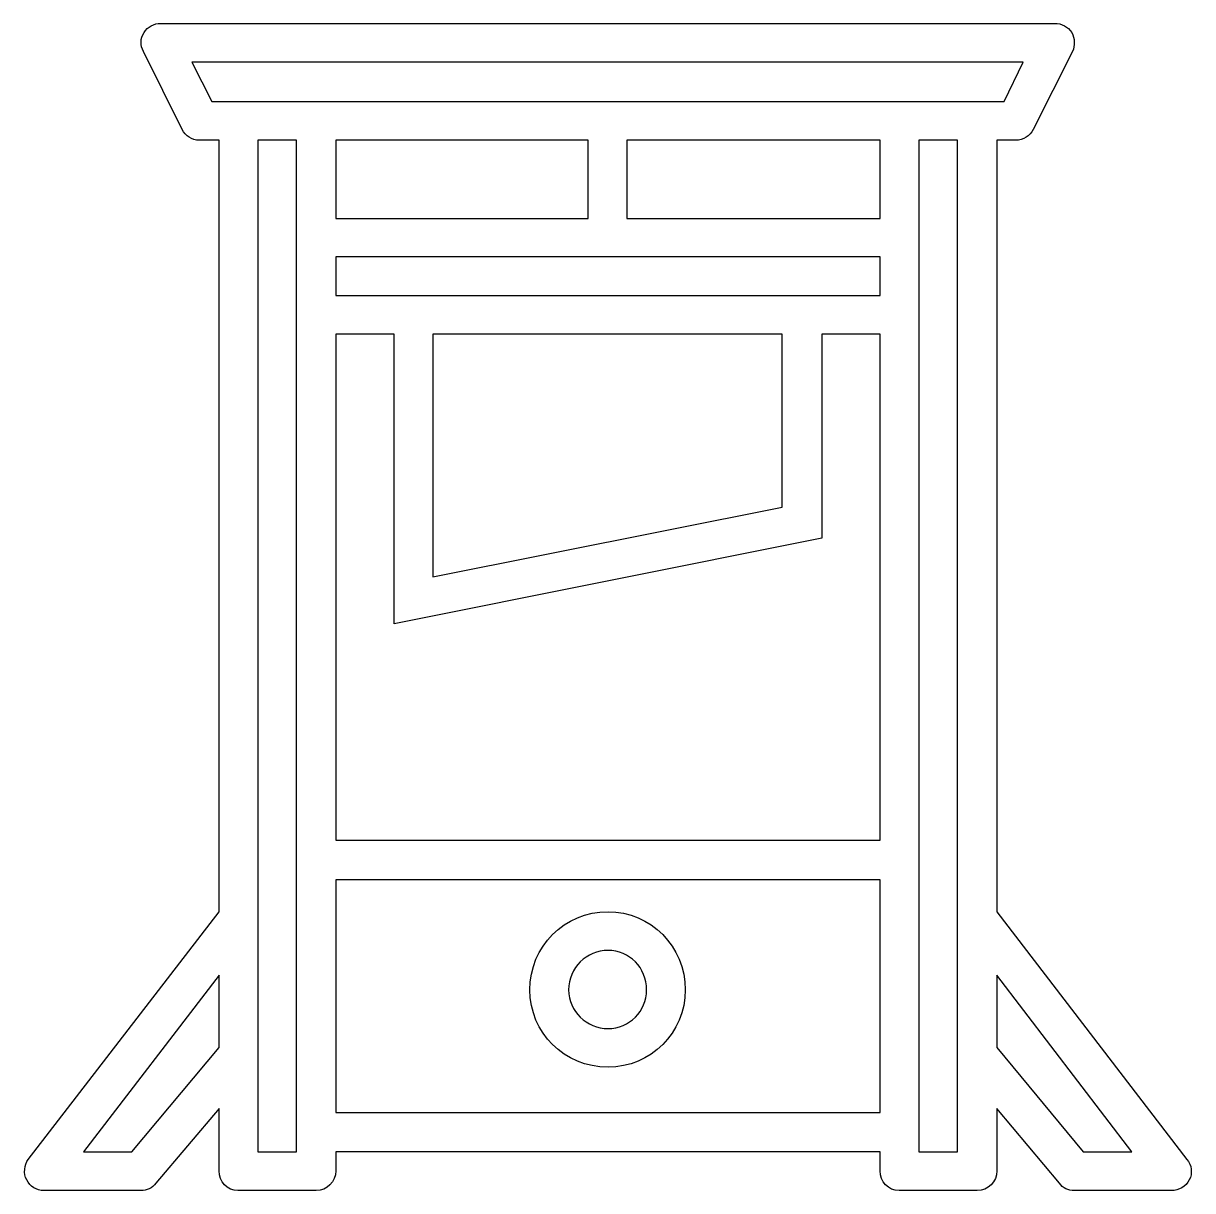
# Model space of a CAD drawing. Header units: centimetres. Extents: x -10.5 to 10.5, y -10.5 to 10.5.
import ezdxf

# ---------------------------------------------------------------- set-up
doc = ezdxf.new("R2010")
doc.units = ezdxf.units.CM
doc.header["$MEASUREMENT"] = 0
doc.layers.add('Layer 1', color=7, linetype='Continuous')

msp = doc.modelspace()

# ---------------------------------------------------------------- linework, layer by layer
at = {"layer": 'Layer 1'}
for points, knots in [([(10.38803, -9.90804), (10.38803, -9.90804), (6.97967, -5.46677), (6.97967, -5.46677), (6.97967, -5.46677), (6.97967, -5.46677), (6.97967, 8.37332), (6.97967, 8.37332), (6.97967, 8.37332), (6.97967, 8.37332), (7.31908, 8.37332), (7.31908, 8.37332), (7.31908, 8.37332), (7.45177, 8.37332), (7.56985, 8.44738), (7.62888, 8.56535), (7.62888, 8.56535), (7.62888, 8.56535), (8.33714, 9.96706), (8.33714, 9.96706), (8.33714, 9.96706), (8.38138, 10.07033), (8.38138, 10.2032), (8.32232, 10.30649), (8.32232, 10.30649), (8.24848, 10.40974), (8.14521, 10.46877), (8.01252, 10.46877), (8.01252, 10.46877), (8.01252, 10.46877), (-8.02639, 10.46877), (-8.02639, 10.46877), (-8.02639, 10.46877), (-8.14426, 10.46877), (-8.26235, 10.40974), (-8.32137, 10.30647), (-8.32137, 10.30647), (-8.395, 10.2032), (-8.395, 10.0703), (-8.33619, 9.96704), (-8.33619, 9.96704), (-8.33619, 9.96704), (-7.64253, 8.56536), (-7.64253, 8.56536), (-7.64253, 8.56536), (-7.58369, 8.44738), (-7.4656, 8.37333), (-7.33273, 8.37333), (-7.33273, 8.37333), (-7.33273, 8.37333), (-6.97872, 8.37332), (-6.97872, 8.37332), (-6.97872, 8.37332), (-6.97872, 8.37332), (-6.97872, -5.46674), (-6.97872, -5.46674), (-6.97872, -5.46674), (-6.97872, -5.46674), (-10.40192, -9.90804), (-10.40192, -9.90804), (-10.40192, -9.90804), (-10.47558, -10.01128), (-10.49037, -10.15897), (-10.43134, -10.27705), (-10.43134, -10.27705), (-10.37231, -10.39513), (-10.25423, -10.46877), (-10.12154, -10.46877), (-10.12154, -10.46877), (-10.12154, -10.46877), (-8.38043, -10.46877), (-8.38043, -10.46877), (-8.38043, -10.46877), (-8.27716, -10.46877), (-8.1739, -10.42437), (-8.11487, -10.33592), (-8.11487, -10.33592), (-8.11487, -10.33592), (-6.97875, -8.99348), (-6.97875, -8.99348), (-6.97875, -8.99348), (-6.97875, -8.99348), (-6.97875, -10.1146), (-6.97875, -10.1146), (-6.97875, -10.1146), (-6.97875, -10.30632), (-6.83124, -10.4688), (-6.63932, -10.4688), (-6.63932, -10.4688), (-6.63932, -10.4688), (-5.2376, -10.46879), (-5.2376, -10.46879), (-5.2376, -10.46879), (-5.04567, -10.46879), (-4.88338, -10.30631), (-4.88338, -10.11459), (-4.88338, -10.11459), (-4.88338, -10.11459), (-4.88338, -9.77518), (-4.88338, -9.77518), (-4.88338, -9.77518), (-4.88338, -9.77518), (4.88433, -9.77519), (4.88433, -9.77519), (4.88433, -9.77519), (4.88433, -9.77519), (4.88433, -10.1146), (4.88433, -10.1146), (4.88433, -10.1146), (4.88433, -10.30632), (5.03202, -10.4688), (5.22374, -10.4688), (5.22374, -10.4688), (5.22374, -10.4688), (6.62544, -10.46879), (6.62544, -10.46879), (6.62544, -10.46879), (6.81737, -10.46879), (6.97969, -10.30631), (6.97969, -10.11459), (6.97969, -10.11459), (6.97969, -10.11459), (6.97969, -8.99347), (6.97969, -8.99347), (6.97969, -8.99347), (6.97969, -8.99347), (8.10099, -10.33591), (8.10099, -10.33591), (8.10099, -10.33591), (8.16002, -10.42439), (8.26331, -10.46876), (8.36658, -10.46876), (8.36658, -10.46876), (8.36658, -10.46876), (10.10771, -10.46877), (10.10771, -10.46877), (10.10771, -10.46877), (10.24058, -10.46877), (10.37348, -10.39514), (10.43233, -10.27705), (10.43233, -10.27705), (10.49132, -10.15897), (10.47672, -10.01128), (10.38803, -9.90804)], [0, 0, 0, 0, 0.02702703, 0.02702703, 0.02702703, 0.02702703, 0.05405405, 0.05405405, 0.05405405, 0.05405405, 0.08108108, 0.08108108, 0.08108108, 0.08108108, 0.10810811, 0.10810811, 0.10810811, 0.10810811, 0.13513514, 0.13513514, 0.13513514, 0.13513514, 0.16216216, 0.16216216, 0.16216216, 0.16216216, 0.18918919, 0.18918919, 0.18918919, 0.18918919, 0.21621622, 0.21621622, 0.21621622, 0.21621622, 0.24324324, 0.24324324, 0.24324324, 0.24324324, 0.27027027, 0.27027027, 0.27027027, 0.27027027, 0.2972973, 0.2972973, 0.2972973, 0.2972973, 0.32432432, 0.32432432, 0.32432432, 0.32432432, 0.35135135, 0.35135135, 0.35135135, 0.35135135, 0.37837838, 0.37837838, 0.37837838, 0.37837838, 0.40540541, 0.40540541, 0.40540541, 0.40540541, 0.43243243, 0.43243243, 0.43243243, 0.43243243, 0.45945946, 0.45945946, 0.45945946, 0.45945946, 0.48648649, 0.48648649, 0.48648649, 0.48648649, 0.51351351, 0.51351351, 0.51351351, 0.51351351, 0.54054054, 0.54054054, 0.54054054, 0.54054054, 0.56756757, 0.56756757, 0.56756757, 0.56756757, 0.59459459, 0.59459459, 0.59459459, 0.59459459, 0.62162162, 0.62162162, 0.62162162, 0.62162162, 0.64864865, 0.64864865, 0.64864865, 0.64864865, 0.67567568, 0.67567568, 0.67567568, 0.67567568, 0.7027027, 0.7027027, 0.7027027, 0.7027027, 0.72972973, 0.72972973, 0.72972973, 0.72972973, 0.75675676, 0.75675676, 0.75675676, 0.75675676, 0.78378378, 0.78378378, 0.78378378, 0.78378378, 0.81081081, 0.81081081, 0.81081081, 0.81081081, 0.83783784, 0.83783784, 0.83783784, 0.83783784, 0.86486486, 0.86486486, 0.86486486, 0.86486486, 0.89189189, 0.89189189, 0.89189189, 0.89189189, 0.91891892, 0.91891892, 0.91891892, 0.91891892, 0.94594595, 0.94594595, 0.94594595, 0.94594595, 1, 1, 1, 1]), ([(-7.46563, 9.77511), (-7.46563, 9.77511), (7.45176, 9.77511), (7.45176, 9.77511), (7.45176, 9.77511), (7.45176, 9.77511), (7.11256, 9.06706), (7.11256, 9.06706), (7.11256, 9.06706), (7.11256, 9.06706), (6.62544, 9.06706), (6.62544, 9.06706), (6.62544, 9.06706), (6.62544, 9.06706), (5.22373, 9.06706), (5.22373, 9.06706), (5.22373, 9.06706), (5.22373, 9.06706), (-5.2376, 9.06706), (-5.2376, 9.06706), (-5.2376, 9.06706), (-5.2376, 9.06706), (-6.63931, 9.06706), (-6.63931, 9.06706), (-6.63931, 9.06706), (-6.63931, 9.06706), (-7.11143, 9.06706), (-7.11143, 9.06706), (-7.11143, 9.06706), (-7.11143, 9.06706), (-7.46563, 9.77511), (-7.46563, 9.77511)], [0, 0, 0, 0, 0.11111111, 0.11111111, 0.11111111, 0.11111111, 0.22222222, 0.22222222, 0.22222222, 0.22222222, 0.33333333, 0.33333333, 0.33333333, 0.33333333, 0.44444444, 0.44444444, 0.44444444, 0.44444444, 0.55555556, 0.55555556, 0.55555556, 0.55555556, 0.66666667, 0.66666667, 0.66666667, 0.66666667, 0.77777778, 0.77777778, 0.77777778, 0.77777778, 1, 1, 1, 1]), ([(-5.59164, -9.77516), (-5.59164, -9.77516), (-6.2853, -9.77516), (-6.2853, -9.77516), (-6.2853, -9.77516), (-6.2853, -9.77516), (-6.2853, 8.37332), (-6.2853, 8.37332), (-6.2853, 8.37332), (-6.2853, 8.37332), (-5.59164, 8.37332), (-5.59164, 8.37332), (-5.59164, 8.37332), (-5.59164, 8.37332), (-5.59164, 6.6322), (-5.59164, 6.6322), (-5.59164, 6.6322), (-5.59164, 6.6322), (-5.59164, 5.23049), (-5.59164, 5.23049), (-5.59164, 5.23049), (-5.59164, 5.23049), (-5.59164, -9.77516), (-5.59164, -9.77516)], [0, 0, 0, 0, 0.14285714, 0.14285714, 0.14285714, 0.14285714, 0.28571429, 0.28571429, 0.28571429, 0.28571429, 0.42857143, 0.42857143, 0.42857143, 0.42857143, 0.57142857, 0.57142857, 0.57142857, 0.57142857, 0.71428571, 0.71428571, 0.71428571, 0.71428571, 1, 1, 1, 1]), ([(-0.35366, 8.37332), (-0.35366, 8.37332), (-0.35366, 6.97161), (-0.35366, 6.97161), (-0.35366, 6.97161), (-0.35366, 6.97161), (-4.88337, 6.97161), (-4.88337, 6.97161), (-4.88337, 6.97161), (-4.88337, 6.97161), (-4.88337, 8.37332), (-4.88337, 8.37332), (-4.88337, 8.37332), (-4.88337, 8.37332), (-0.35366, 8.37332), (-0.35366, 8.37332)], [0, 0, 0, 0, 0.2, 0.2, 0.2, 0.2, 0.4, 0.4, 0.4, 0.4, 0.6, 0.6, 0.6, 0.6, 1, 1, 1, 1]), ([(4.88433, 6.97161), (4.88433, 6.97161), (0.33979, 6.97161), (0.33979, 6.97161), (0.33979, 6.97161), (0.33979, 6.97161), (0.33979, 8.37332), (0.33979, 8.37332), (0.33979, 8.37332), (0.33979, 8.37332), (4.88433, 8.37332), (4.88433, 8.37332), (4.88433, 8.37332), (4.88433, 8.37332), (4.88433, 6.97161), (4.88433, 6.97161)], [0, 0, 0, 0, 0.2, 0.2, 0.2, 0.2, 0.4, 0.4, 0.4, 0.4, 0.6, 0.6, 0.6, 0.6, 1, 1, 1, 1]), ([(6.27141, -9.77516), (6.27141, -9.77516), (5.57796, -9.77516), (5.57796, -9.77516), (5.57796, -9.77516), (5.57796, -9.77516), (5.57796, 5.2305), (5.57796, 5.2305), (5.57796, 5.2305), (5.57796, 5.2305), (5.57796, 6.63221), (5.57796, 6.63221), (5.57796, 6.63221), (5.57796, 6.63221), (5.57796, 8.37332), (5.57796, 8.37332), (5.57796, 8.37332), (5.57796, 8.37332), (6.27141, 8.37332), (6.27141, 8.37332), (6.27141, 8.37332), (6.27141, 8.37332), (6.27141, -9.77516), (6.27141, -9.77516)], [0, 0, 0, 0, 0.14285714, 0.14285714, 0.14285714, 0.14285714, 0.28571429, 0.28571429, 0.28571429, 0.28571429, 0.42857143, 0.42857143, 0.42857143, 0.42857143, 0.57142857, 0.57142857, 0.57142857, 0.57142857, 0.71428571, 0.71428571, 0.71428571, 0.71428571, 1, 1, 1, 1]), ([(4.88433, 5.58472), (4.88433, 5.58472), (3.83684, 5.58472), (3.83684, 5.58472), (3.83684, 5.58472), (3.83684, 5.58472), (-3.83589, 5.58472), (-3.83589, 5.58472), (-3.83589, 5.58472), (-3.83589, 5.58472), (-4.88337, 5.58472), (-4.88337, 5.58472), (-4.88337, 5.58472), (-4.88337, 5.58472), (-4.88337, 6.27835), (-4.88337, 6.27835), (-4.88337, 6.27835), (-4.88337, 6.27835), (4.88433, 6.27835), (4.88433, 6.27835), (4.88433, 6.27835), (4.88433, 6.27835), (4.88433, 5.58472), (4.88433, 5.58472)], [0, 0, 0, 0, 0.14285714, 0.14285714, 0.14285714, 0.14285714, 0.28571429, 0.28571429, 0.28571429, 0.28571429, 0.42857143, 0.42857143, 0.42857143, 0.42857143, 0.57142857, 0.57142857, 0.57142857, 0.57142857, 0.71428571, 0.71428571, 0.71428571, 0.71428571, 1, 1, 1, 1]), ([(-4.88337, 4.89148), (-4.88337, 4.89148), (-3.83589, 4.89148), (-3.83589, 4.89148), (-3.83589, 4.89148), (-3.83589, 4.89148), (-3.83589, -0.30268), (-3.83589, -0.30268), (-3.83589, -0.30268), (-3.83589, -0.30268), (3.83684, 1.23193), (3.83684, 1.23193), (3.83684, 1.23193), (3.83684, 1.23193), (3.83684, 4.89148), (3.83684, 4.89148), (3.83684, 4.89148), (3.83684, 4.89148), (4.88433, 4.89148), (4.88433, 4.89148), (4.88433, 4.89148), (4.88433, 4.89148), (4.88433, -4.18317), (4.88433, -4.18317), (4.88433, -4.18317), (4.88433, -4.18317), (-4.88337, -4.18317), (-4.88337, -4.18317), (-4.88337, -4.18317), (-4.88337, -4.18317), (-4.88337, 4.89148), (-4.88337, 4.89148)], [0, 0, 0, 0, 0.11111111, 0.11111111, 0.11111111, 0.11111111, 0.22222222, 0.22222222, 0.22222222, 0.22222222, 0.33333333, 0.33333333, 0.33333333, 0.33333333, 0.44444444, 0.44444444, 0.44444444, 0.44444444, 0.55555556, 0.55555556, 0.55555556, 0.55555556, 0.66666667, 0.66666667, 0.66666667, 0.66666667, 0.77777778, 0.77777778, 0.77777778, 0.77777778, 1, 1, 1, 1]), ([(-3.14244, 4.89148), (-3.14244, 4.89148), (3.12861, 4.89148), (3.12861, 4.89148), (3.12861, 4.89148), (3.12861, 4.89148), (3.12861, 1.79268), (3.12861, 1.79268), (3.12861, 1.79268), (3.12861, 1.79268), (-3.14244, 0.53866), (-3.14244, 0.53866), (-3.14244, 0.53866), (-3.14244, 0.53866), (-3.14244, 4.89148), (-3.14244, 4.89148)], [0, 0, 0, 0, 0.2, 0.2, 0.2, 0.2, 0.4, 0.4, 0.4, 0.4, 0.6, 0.6, 0.6, 0.6, 1, 1, 1, 1]), ([(-4.88337, -9.06711), (-4.88337, -9.06711), (-4.88337, -4.89125), (-4.88337, -4.89125), (-4.88337, -4.89125), (-4.88337, -4.89125), (4.88433, -4.89125), (4.88433, -4.89125), (4.88433, -4.89125), (4.88433, -4.89125), (4.88433, -9.06712), (4.88433, -9.06712), (4.88433, -9.06712), (4.88433, -9.06712), (-4.88337, -9.06711), (-4.88337, -9.06711)], [0, 0, 0, 0, 0.2, 0.2, 0.2, 0.2, 0.4, 0.4, 0.4, 0.4, 0.6, 0.6, 0.6, 0.6, 1, 1, 1, 1]), ([(0.00057, -5.46677), (-0.78154, -5.46677), (-1.4013, -6.08637), (-1.4013, -6.86851), (-1.4013, -6.86851), (-1.4013, -7.6358), (-0.78151, -8.2554), (0.00057, -8.2554), (0.00057, -8.2554), (0.76768, -8.2554), (1.38746, -7.6358), (1.38746, -6.86851), (1.38746, -6.86851), (1.38746, -6.08637), (0.76768, -5.46677), (0.00057, -5.46677)], [0, 0, 0, 0, 0.2, 0.2, 0.2, 0.2, 0.4, 0.4, 0.4, 0.4, 0.6, 0.6, 0.6, 0.6, 1, 1, 1, 1]), ([(0.00057, -7.56214), (-0.38308, -7.56214), (-0.70769, -7.25234), (-0.70769, -6.86848), (-0.70769, -6.86848), (-0.70769, -6.4702), (-0.38307, -6.1604), (0.00057, -6.1604), (0.00057, -6.1604), (0.38421, -6.1604), (0.69402, -6.4702), (0.69402, -6.86848), (0.69402, -6.86848), (0.69402, -7.25233), (0.38421, -7.56214), (0.00057, -7.56214)], [0, 0, 0, 0, 0.2, 0.2, 0.2, 0.2, 0.4, 0.4, 0.4, 0.4, 0.6, 0.6, 0.6, 0.6, 1, 1, 1, 1]), ([(-8.54272, -9.77516), (-8.54272, -9.77516), (-9.41328, -9.77516), (-9.41328, -9.77516), (-9.41328, -9.77516), (-9.41328, -9.77516), (-6.97872, -6.6031), (-6.97872, -6.6031), (-6.97872, -6.6031), (-6.97872, -6.6031), (-6.97872, -7.90152), (-6.97872, -7.90152), (-6.97872, -7.90152), (-6.97872, -7.90152), (-8.54272, -9.77516), (-8.54272, -9.77516)], [0, 0, 0, 0, 0.2, 0.2, 0.2, 0.2, 0.4, 0.4, 0.4, 0.4, 0.6, 0.6, 0.6, 0.6, 1, 1, 1, 1]), ([(8.52907, -9.77516), (8.52907, -9.77516), (6.97967, -7.90154), (6.97967, -7.90154), (6.97967, -7.90154), (6.97967, -7.90154), (6.97967, -6.60312), (6.97967, -6.60312), (6.97967, -6.60312), (6.97967, -6.60312), (9.39963, -9.77518), (9.39963, -9.77518), (9.39963, -9.77518), (9.39963, -9.77518), (8.52907, -9.77519), (8.52907, -9.77519), (8.52907, -9.77519), (8.52907, -9.77519), (8.52907, -9.77516), (8.52907, -9.77516)], [0, 0, 0, 0, 0.16666667, 0.16666667, 0.16666667, 0.16666667, 0.33333333, 0.33333333, 0.33333333, 0.33333333, 0.5, 0.5, 0.5, 0.5, 0.66666667, 0.66666667, 0.66666667, 0.66666667, 1, 1, 1, 1])]:
    msp.add_open_spline(points, degree=3, knots=knots, dxfattribs=at)

doc.saveas('drawing.dxf')
